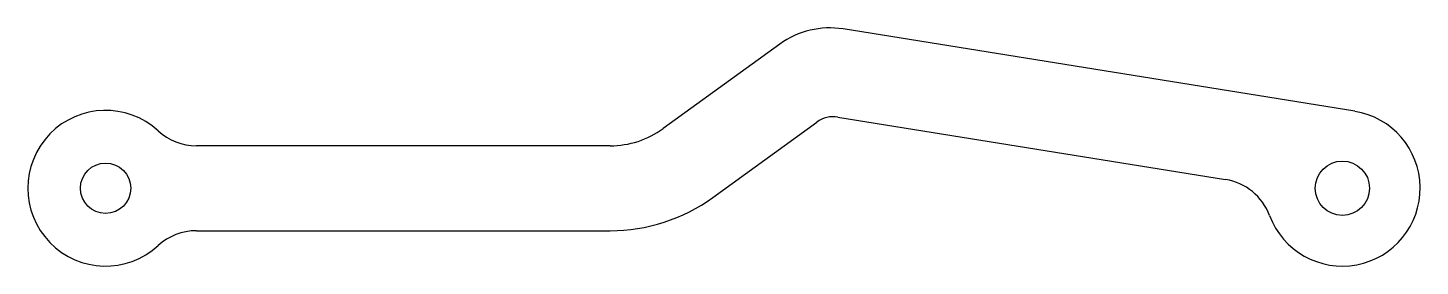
# Model space of a CAD drawing. Header units: inches. Extents: x -2.33 to 0.14, y -0.14 to 0.28.
import ezdxf

# ---------------------------------------------------------------- set-up
doc = ezdxf.new("R2010")
doc.units = ezdxf.units.IN
doc.header["$MEASUREMENT"] = 0

msp = doc.modelspace()

# ---------------------------------------------------------------- linework, layer by layer
at = {"linetype": 'Continuous', "lineweight": 25}
for p, q in [((0.0218, 0.1358), (-0.8831, 0.2812)), ((-0.9948, 0.2546), (-1.2013, 0.1053)), ((-0.8922, 0.1257), (-0.2066, 0.0155)), ((-1.1134, -0.0162), (-0.9294, 0.1168)), ((-1.2951, 0.075), (-2.0269, 0.075)), ((-2.0269, -0.075), (-1.2951, -0.075))]:
    msp.add_line(p, q, dxfattribs=at)
for centre, radius in [((-2.1875, 0), 0.0445), ((0, 0), 0.048)]:
    msp.add_circle(centre, radius, dxfattribs=at)
for centre, radius, start, end in [((-0.9069, 0.1331), 0.15, 80.8699, 125.8699), ((-2.1875, 0), 0.1375, 47.4631, 312.5369), ((-0.9001, 0.0763), 0.05, 80.8699, 125.8699), ((0, 0), 0.1375, 200.5223, 80.8699), ((-2.0269, 0.175), 0.1, 227.4631, 270), ((-1.2951, 0.235), 0.16, 270, 305.8699), ((-0.2224, -0.0833), 0.1, 20.5223, 80.8699), ((-1.2951, 0.235), 0.31, 270, 305.8699), ((-2.0269, -0.175), 0.1, 90, 132.5369)]:
    msp.add_arc(centre, radius, start, end, dxfattribs=at)

doc.saveas('drawing.dxf')
